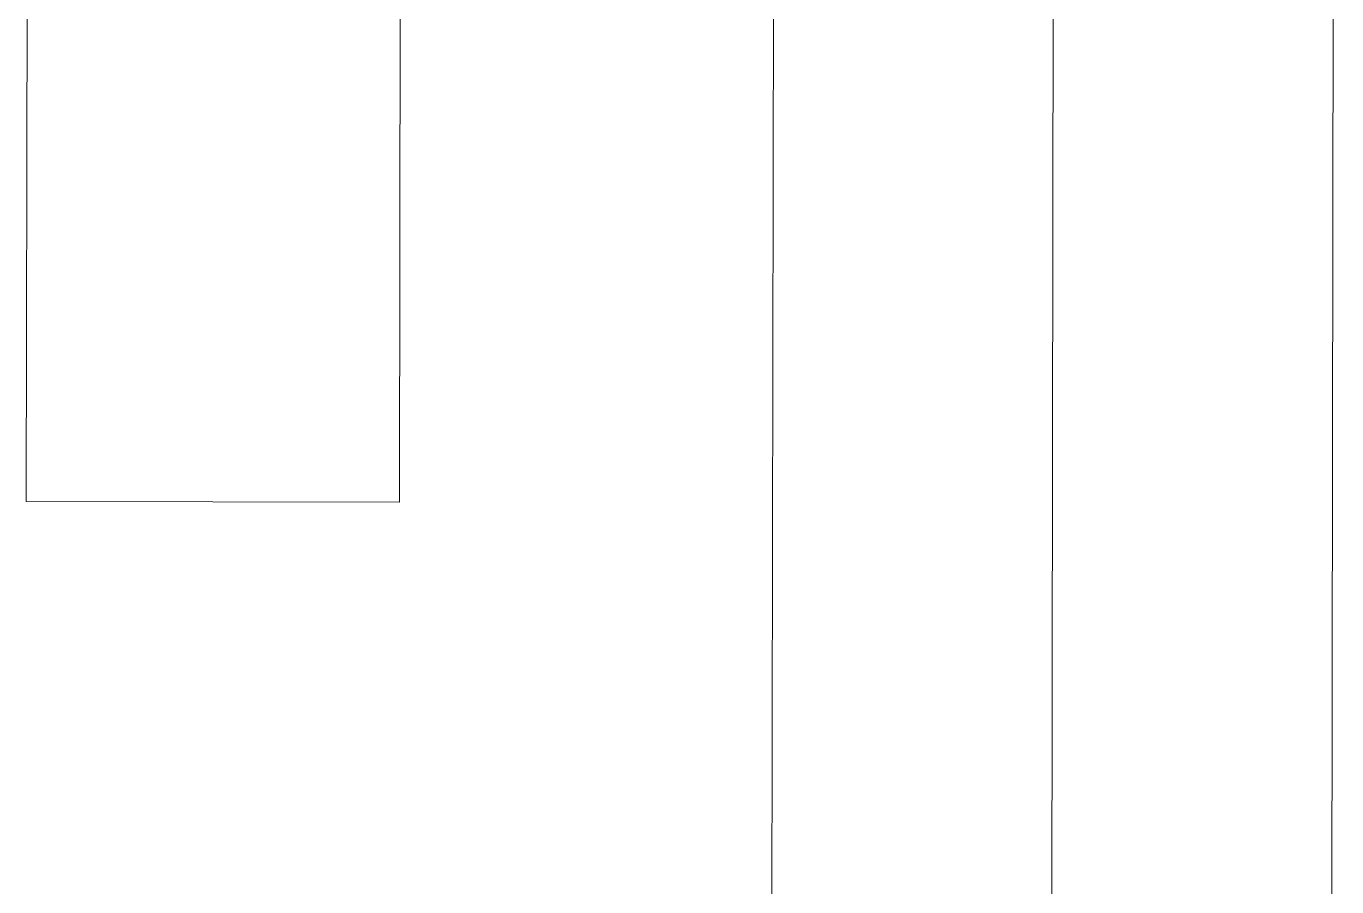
# Model space of a CAD drawing. Header units: millimetres. Extents: x -160614 to 59925, y -157025 to 0.
# Drawn here: x -34001.6 to -33906, y -115220.6 to -115157.8 of the extents above; entities that cross this region are included whole.
import ezdxf

# ---------------------------------------------------------------- set-up
doc = ezdxf.new("R2010")
doc.units = ezdxf.units.MM
doc.header["$LTSCALE"] = 8
for name, color, linetype, lineweight in [('72_EGR_EQP_TAG', 9, 'Continuous', 5), ('LOADING', 9, 'Continuous', 5), ('TME-MEDICAL EQUIPMENT', 9, 'Continuous', 13)]:
    doc.layers.add(name, color=color, linetype=linetype, lineweight=lineweight)

# ---------------------------------------------------------------- blocks, each defined once
blk = doc.blocks.new('workstation')
at = {"layer": 'LOADING'}
for p, q in [((2827.4573, -1004.8549, 0), (2827.3827, -1049.8549, 0)), ((2829.4423, -1039.8625, 0), (2829.4976, -1006.4703, 0)), ((2831.5366, -1008.969, 0), (2831.4854, -1039.8659, 0)), ((2834.2123, -1038.1667, 0), (2834.2252, -1030.3298, 0)), ((2834.2252, -1030.3298, 0), (2836.9493, -1030.3343, 0)), ((2836.9493, -1030.3343, 0), (2836.9363, -1038.1712, 0))]:
    blk.add_line(p, q, dxfattribs=at)
blk = doc.blocks.new('1stF')
at = {"layer": 'TME-MEDICAL EQUIPMENT', "color": 9, "xscale": 10, "yscale": 10, "zscale": 10, "rotation": 180}
blk.add_blockref('workstation', (-5632.123, -125495.839, 0), dxfattribs=at)

msp = doc.modelspace()

# ---------------------------------------------------------------- block references
at = {"layer": '72_EGR_EQP_TAG'}
msp.add_blockref('1stF', (0, 0), dxfattribs=at)

doc.saveas('drawing.dxf')
